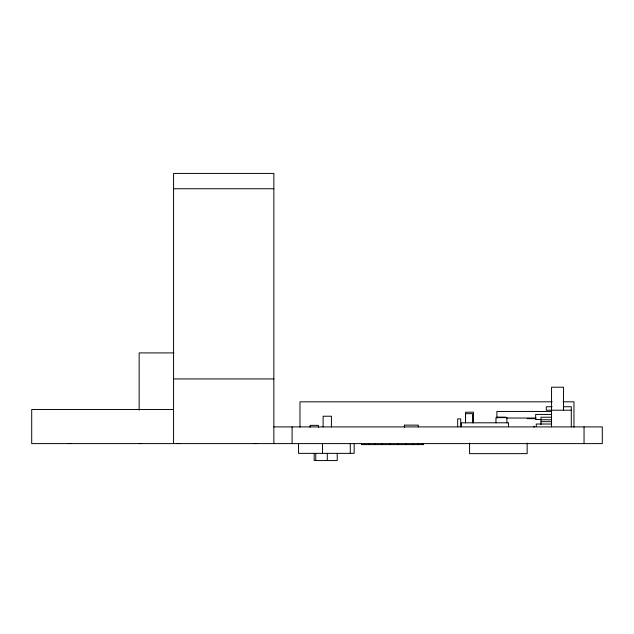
<?xml version="1.0" encoding="UTF-8"?>
<svg xmlns="http://www.w3.org/2000/svg" width="634" height="634" viewBox="0 0 634 634"><rect width="100%" height="100%" fill="white"/><g stroke="black" fill="none" stroke-linecap="round" stroke-linejoin="round"><path stroke-width="0.95" d="M404.286 426.833L404.524 425.129L418.297 425.129L418.297 426.975M139.155 443.602L142.595 443.475M253.362 443.602L256.802 443.491M173.565 188.75L273.848 188.75M173.819 352.908L139.155 352.908L139.155 410.087M173.565 378.934L273.848 378.934M552.198 401.813L299.977 401.813L299.977 427.078M563.079 401.813L573.96 401.813L573.96 427.078M552.071 406.743L546.302 406.743L546.302 410.206L571.297 410.206M563.61 406.743L571.297 406.743L571.297 426.904M173.565 409.477L31.7 409.477L31.7 443.602L602.3 443.602L602.3 426.904L273.848 426.904M551.548 411.458L496.89 411.458L496.89 418.028M551.548 414.43L535.675 414.43L535.675 419.542L541.278 419.542M496.89 417.14L505.647 417.14M551.548 417.235L540.984 417.235L540.984 424.542M506.645 418.028L535.928 418.028M527.155 418.654L535.936 418.654M540.984 419.763L551.548 419.763M540.984 421.673L551.548 421.673M551.548 424.027L536.269 424.027L536.269 426.381M176.68 443.475L180.119 443.602M67.569 443.475L71.016 443.602M584.049 426.904L584.049 443.602M563.499 410.206L563.499 387.216L551.548 387.216L551.548 426.904M533.986 426.167L533.986 427.118M527.155 443.031L527.155 453.635L469.58 453.635L469.58 443.031M508.547 426.761L508.547 422.799L461.378 422.799L461.378 426.761M506.915 422.799L506.915 417.6L495.962 417.6L495.962 422.799M473.495 422.799L473.495 412.219L465.554 412.219L465.554 422.799M472.52 422.799L472.52 413.677L465.499 413.677L465.499 422.799M460.688 426.793L460.688 418.876L457.677 418.876L457.677 426.793M423.472 443.602L423.472 444.608L361.618 444.608L361.618 443.602M421.8 443.602L421.8 444.608M418.139 443.602L418.139 444.608M412.726 443.602L412.726 444.608M405.942 443.602L405.942 444.608M404.524 425.129L404.524 427.07M398.239 443.602L398.239 444.608M390.156 443.602L390.156 444.608M382.231 443.602L382.231 444.608M375.011 443.602L375.011 444.608M368.988 443.602L368.988 444.608M364.566 443.602L364.566 444.608M362.054 443.602L362.054 444.608M354.168 443.602L354.168 453.365L298.535 453.365L298.535 443.602M350.285 443.602L350.285 453.365M337.233 453.365L337.233 460.569L314.163 460.569L314.163 453.365M331.423 426.983L331.423 416.229L323.118 416.229L323.118 426.983M327.295 453.365L327.295 460.569M322.468 443.602L322.468 453.365M318.395 427.276L318.395 425.359L310.097 425.359L310.097 427.276M315.764 453.365L315.764 460.569M292.092 426.904L292.092 443.602M273.848 443.602L273.848 173.431L173.565 173.431L173.565 443.602"/></g></svg>
